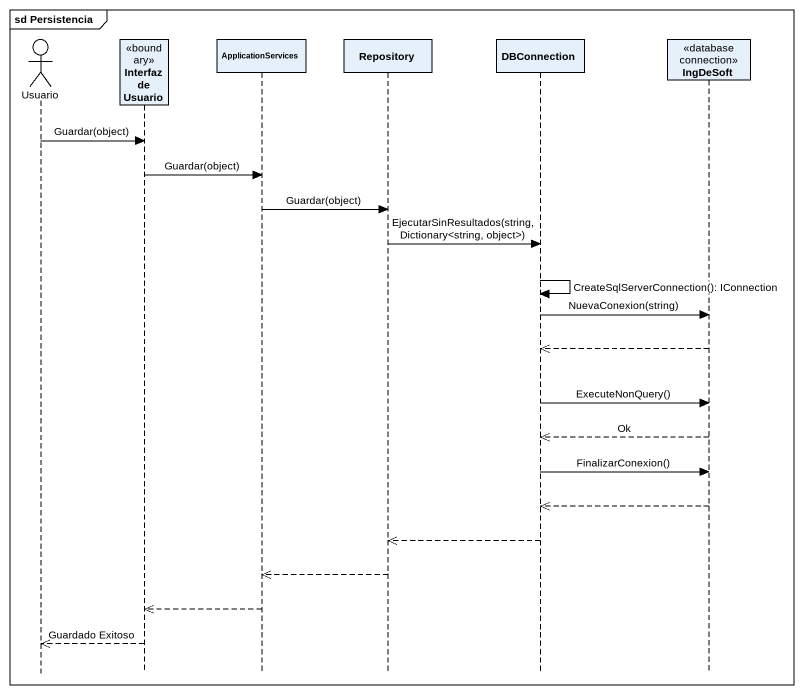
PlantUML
@startuml
mainframe sd Persistencia
hide footbox
actor Usuario
participant "Interfaz de Usuario" as Interfaz_de_Usuario <<boundary>>
participant ApplicationServices
participant Repository
participant DBConnection
participant IngDeSoft <<database connection>>

Usuario -> Interfaz_de_Usuario : Guardar(object)
Interfaz_de_Usuario -> ApplicationServices : Guardar(object)
ApplicationServices -> Repository : Guardar(object)
Repository -> DBConnection : EjecutarSinResultados(string,Dictionary<string, object>)
DBConnection -> DBConnection : CreateSqlServerConnection(): IConnection
DBConnection -> IngDeSoft : NuevaConexion(string)
IngDeSoft -->> DBConnection
DBConnection -> IngDeSoft : ExecuteNonQuery()
IngDeSoft -->> DBConnection : Ok
DBConnection -> IngDeSoft : FinalizarConexion()
IngDeSoft -->> DBConnection
DBConnection -->> Repository
Repository -->> ApplicationServices
ApplicationServices -->> Interfaz_de_Usuario
Interfaz_de_Usuario -->> Usuario : Guardado Exitoso
@enduml
